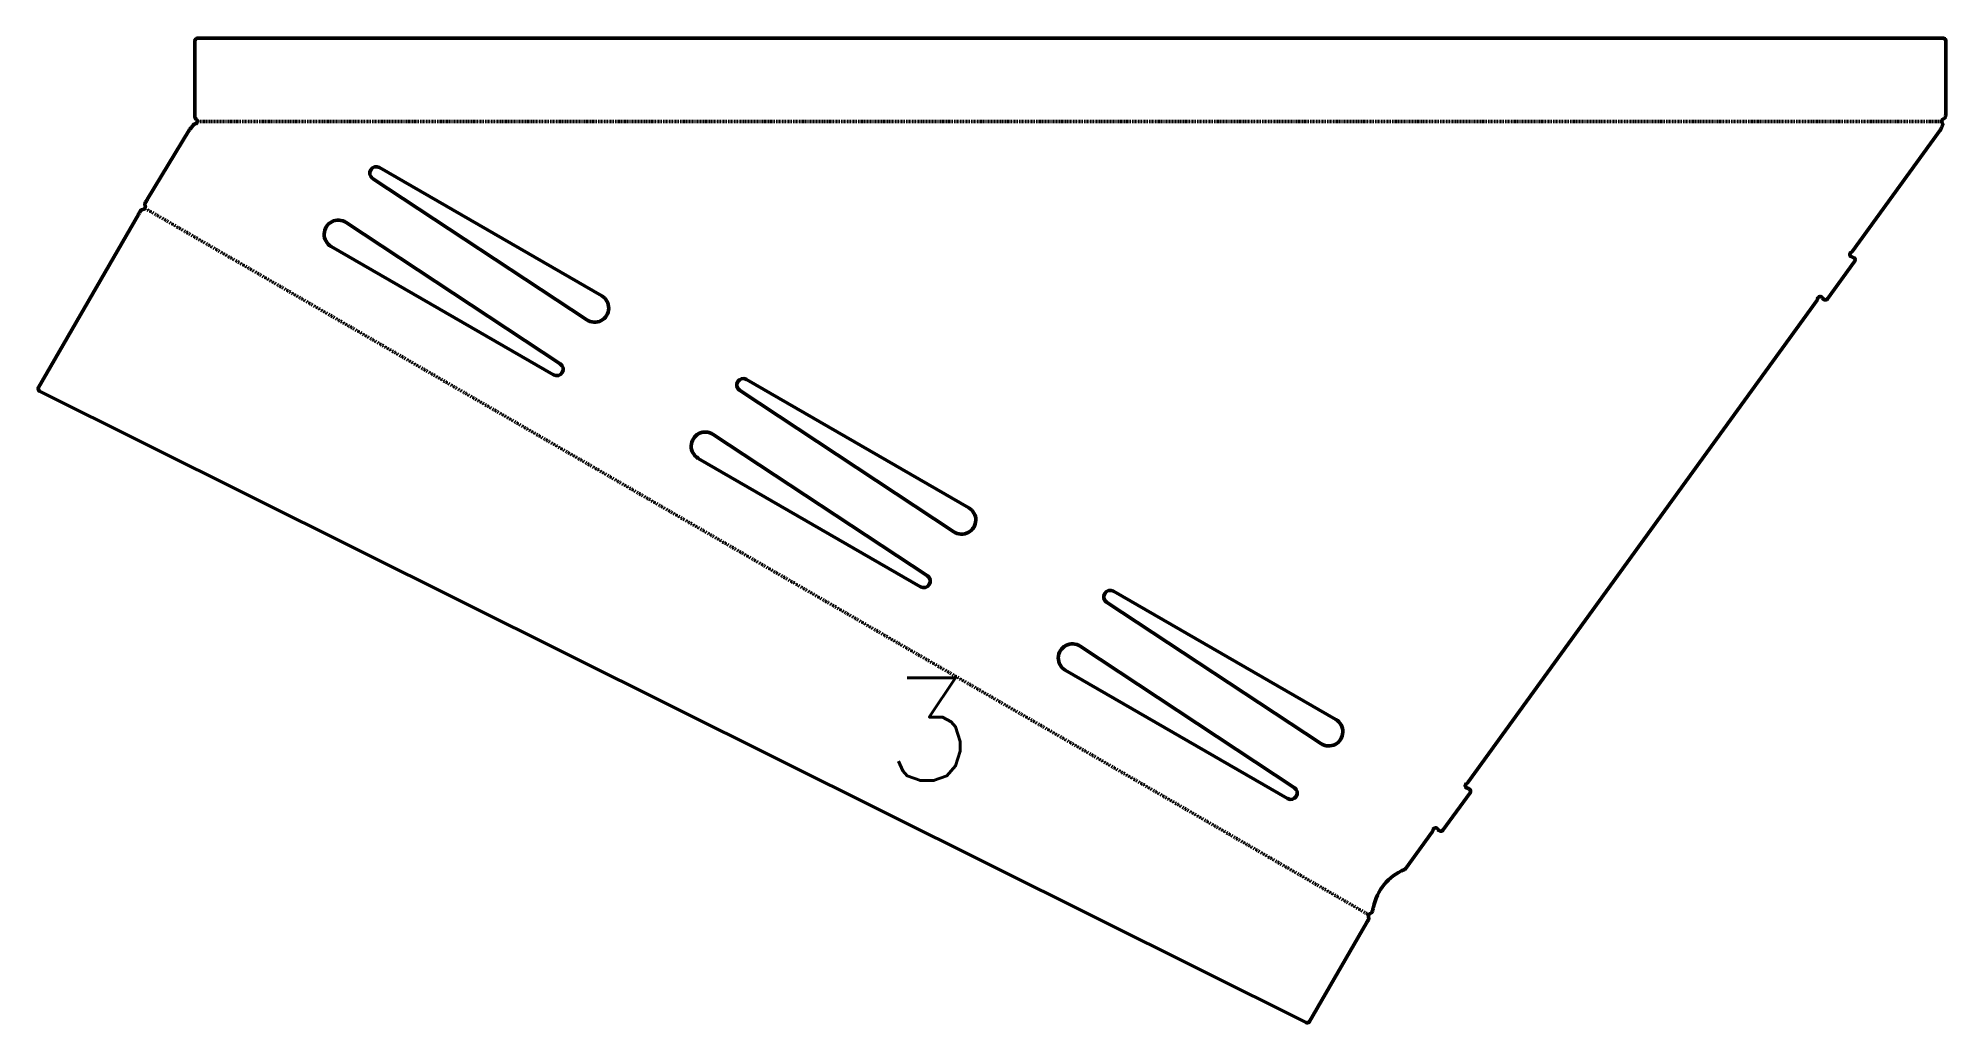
# Model space of a CAD drawing. Header units: millimetres. Extents: x 25 to 767, y 28 to 411.
import ezdxf
from ezdxf.enums import TextEntityAlignment as Align

# ---------------------------------------------------------------- set-up
doc = ezdxf.new("R2010")
doc.units = ezdxf.units.MM
doc.linetypes.add('DASHDOT', pattern=[1, 0.5, -0.25, 0, -0.25])
doc.layers.add('Bend', color=1, linetype='DASHDOT', lineweight=50)
doc.layers.add('Cutting', color=5, linetype='Continuous', lineweight=50)
doc.layers.add('Mark', color=6, linetype='Continuous')
doc.styles.add('RomanS.shx', font='RomanS.shx')

msp = doc.modelspace()

# ---------------------------------------------------------------- linework, layer by layer
at = {"layer": 'Bend'}
for p, q in [((765.72, 378.57), (86.68, 378.57)), ((66.25, 344.7), (516, 85.03)), ((516, 85.03), (542.66, 69.64))]:
    msp.add_line(p, q, dxfattribs=at)
at = {"layer": 'Cutting', "flags": 128}
for points in [[(519.62, 28.05, -0.396433), (518.31, 27.65), (25.2, 273.51, -0.432221), (24.78, 274.91), (63.67, 342.27, -0.001321), (64.5, 343.7, -0.26859), (65.37, 344.2, 0.576067), (66.25, 345.69, -0.268314), (66.26, 346.69, -0.000416), (67.11, 348.11, -0.001514), (67.11, 348.12), (83.42, 375.11, -0.038672), (83.51, 375.24, 0.005597), (84.32, 376.21, 0.012484), (85.09, 377.19, -0.208867), (85.78, 377.58, 0.727031), (86.18, 379.44, -0.267949), (85.68, 380.31), (85.68, 409.97, -0.414214), (86.68, 410.97), (766.35, 410.97, -0.414214), (767.35, 409.97), (767.35, 381.97, -0.047992), (767.2, 380.33, -0.291099), (766.47, 379.54, 0.537496), (765.92, 377.96, -0.278944), (766.04, 376.94, -0.013422), (765.22, 375.25, -0.040227), (765.13, 375.12), (731.03, 327.99, -0.137871), (730.6, 327.66, 0.786918), (730.91, 325.74, -0.137871), (731.42, 325.55), (731.62, 325.4, -0.414214), (731.84, 324.01), (721.29, 309.43, -0.414214), (719.89, 309.2), (719.69, 309.35, -0.137871), (719.35, 309.77, 0.786918), (717.44, 309.47, -0.137871), (717.25, 308.96), (581.29, 121.13, -0.137871), (580.87, 120.79, 0.786918), (581.18, 118.87, -0.137871), (581.69, 118.68), (581.89, 118.54, -0.414214), (582.11, 117.14), (571.56, 102.56, -0.414214), (570.16, 102.33), (569.96, 102.48, -0.137871), (569.62, 102.91, 0.786918), (567.7, 102.6, -0.137871), (567.52, 102.09), (556.98, 87.54, -0.140183), (556.55, 87.2, 0.25234), (544.48, 72.55, -0.023306), (544.46, 72.46, 0.009638), (544, 70.81, -0.270478), (543.28, 70.11, 0.476507), (542.63, 68.69, -0.264907), (542.57, 67.71, 0.01392), (541.69, 66.28)], [(154.85, 356.35, -0.970437), (157.48, 360.6), (244.04, 310.63, -1.030464), (238.26, 301.27)], [(138.75, 329.85, -1.030464), (144.53, 339.2), (227.94, 284.12, -0.970437), (225.31, 279.87)], [(297.75, 273.85, -0.970437), (300.37, 278.1), (386.94, 228.13, -1.030464), (381.16, 218.77)], [(281.65, 247.35, -1.030464), (287.43, 256.7), (370.84, 201.62, -0.970437), (368.21, 197.37)], [(440.64, 191.35, -0.970437), (443.27, 195.6), (529.83, 145.63, -1.030464), (524.05, 136.27)], [(424.54, 164.85, -1.030464), (430.32, 174.2), (513.73, 119.12, -0.970437), (511.1, 114.87)]]:
    msp.add_lwpolyline(points, format="xyb", close=True, dxfattribs=at)

# ---------------------------------------------------------------- texts
at = {"layer": 'Mark', "color": 6, "style": 'RomanS.shx'}
msp.add_text('3', height=40, dxfattribs=at).set_placement((371.55, 161.87), align=Align.TOP_CENTER)

doc.saveas('drawing.dxf')
